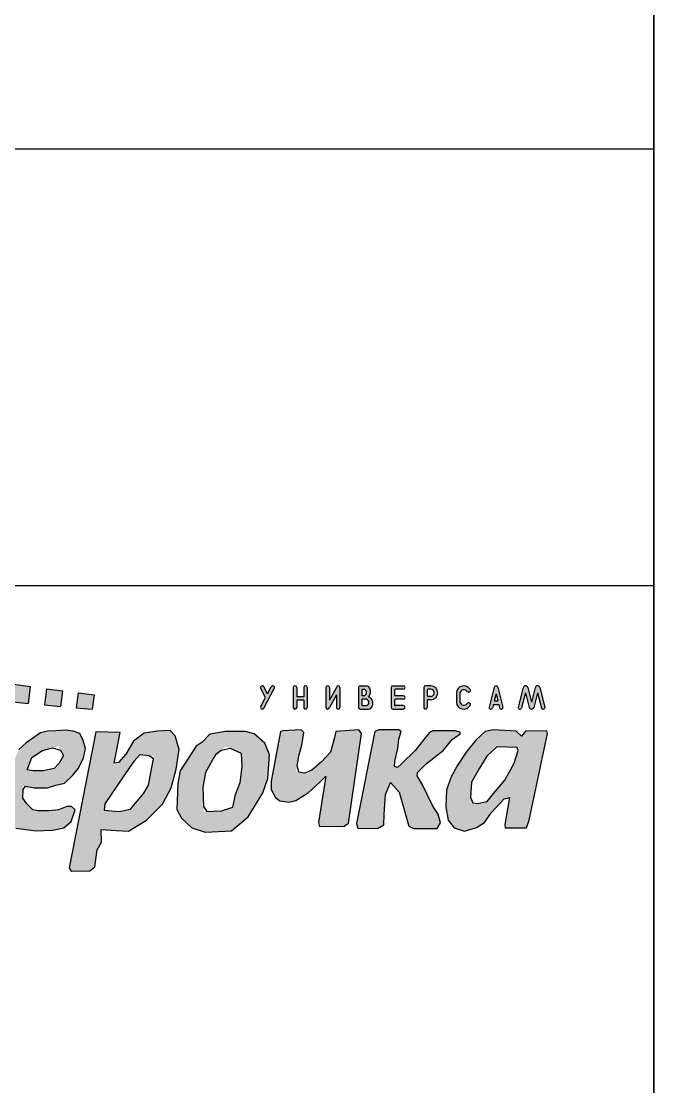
# Model space of a CAD drawing. Extents: x -150237 to 313168, y -187365 to 36962.
# Drawn here: x 1304 to 3475, y -177674 to -174013 of the extents above; entities that cross this region are included whole.
import ezdxf

# ---------------------------------------------------------------- set-up
doc = ezdxf.new("R2010")
doc.units = 0
doc.header["$LTSCALE"] = 50
doc.layers.get('0').update_dxf_attribs({"linetype": 'CONTINUOUS'})
doc.layers.add('R', color=7, linetype='CONTINUOUS')
doc.layers.add('ST', color=7, linetype='CONTINUOUS')
doc.layers.add('Стены', color=7, linetype='CONTINUOUS', lineweight=35)
doc.styles.add('ISOCPEUR', font='isocpeur.ttf')
doc.styles.get("Standard").update_dxf_attribs({"font": 'isocpeur.ttf'})

# ---------------------------------------------------------------- blocks, each defined once
blk = doc.blocks.new('Fives')
at = {"layer": 'ST'}
for color, points in [(1, [(-1274.124296814967, 743.5819231614005), (-1274.124296814953, 689.6379167864216), (-1242.810187988624, 694.7620436853031), (-1144.06752381054, 709.5734433119651), (-1080.707647629628, 713.6877209860249), (-1171.22175645949, 280.0428541375441), (-1073.674733196676, 280.0428541375732), (-992.6621054042116, 724.3848429386562), (-865.683447737465, 743.7544686844631), (-940.8222067107054, 331.8827528300462), (-950.4085837185994, 278.3971430679085), (-857.7137976942395, 280.0428541375732), (-779.0542051832454, 750.9654145653185), (-692.3198351961619, 756.5341204695287), (-454.5145856333838, 752.3619311224902), (-282.5377788572441, 748.2476534484013), (-69.41819533964735, 733.436253821681), (81.4848733645631, 716.3979254644946), (88.89057317792322, 773.9978129016818), (12.46297471378057, 783.7033034535707), (-294.0577563445622, 814.8989517685259), (-527.7487282325092, 823.9503626515216), (-730.9940453324962, 823.9503626515216), (-964.6850172204286, 803.378974281135), (-1204.135977852173, 761.4133420054568)]), (62, [(889.6217516435208, 774.208275930956, 1), (879.0162966467469, 768.5936232855893), (895.5300650651989, 737.4009496062645), (879.0162966467324, 706.2082759269397, 1), (889.6217516435063, 700.5936232816312), (925.6217516456236, 768.5936232855893, 1), (915.0162966488642, 774.208275930956), (902.3190241461925, 750.2245389814489)]), (62, [(1038.554998562431, 703.4010247584956), (1038.554998562431, 771.4010247624537, 1), (1026.554998561733, 771.4010247624537), (1026.554998561733, 739.8551032583055), (1002.554998560336, 739.8551032583055), (1002.554998560336, 771.4010247624537, 1), (990.5549985596372, 771.4010247624537), (990.5549985596372, 703.4010247584956, 1), (1002.554998560336, 703.4010247584956), (1002.554998560336, 727.8551032576069), (1026.554998561732, 727.8551032576071), (1026.554998561733, 703.4010247584956, 1)]), (62, [(1114.680803998868, 771.4010247623664, 1), (1102.68080399817, 771.4010247623664), (1102.680803998177, 703.4010247584083, 1), (1114.680803998875, 703.4010247584665), (1138.68080400028, 746.6766348506499), (1138.680804000272, 703.4010247584083, 1), (1150.680804000971, 703.4010247584083), (1150.680804000964, 771.4010247623664, 1), (1138.680804000265, 771.4010247623664), (1114.680803998875, 728.1254146702122)]), (62, [(1332.578381491636, 777.4010247627157, 0.4142135623730951), (1326.578381491287, 771.4010247623664), (1326.578381491294, 703.4010247584083, 0.4142135623730951), (1332.578381491643, 697.4010247580591), (1368.578381493739, 697.4010247580591, 1), (1368.578381493739, 709.4010247587576), (1341.778381492171, 709.4010247587576, -0.4142135623720295), (1338.578381492, 712.6010247589438), (1338.578381491992, 728.2010247598519, -0.4142135623714968), (1341.778381492171, 731.4010247600381), (1368.578381493731, 731.4010247600381, 1), (1368.578381493731, 743.4010247607366), (1341.778381492171, 743.4010247607366, -0.4142135623725623), (1338.578381491992, 746.6010247609229), (1338.578381492, 762.2010247618309, -0.4142135623709639), (1341.778381492171, 765.4010247620172), (1368.578381493731, 765.4010247620172, 1), (1368.578381493731, 777.4010247627157)]), (62, [(1598.118647268449, 764.4944209844107, 0.7543305248248445), (1550.829992368366, 753.4010247616097), (1550.829992368359, 721.3291697227978, 0.7543305248157236), (1598.118647268078, 710.2357734992111, 0.9282670544194712), (1588.053841843997, 716.7091628963244, -0.6380794196272976), (1562.829992369057, 721.3291697227978), (1562.829992369065, 753.4010247614933, -0.6380794196390399), (1588.053841844281, 758.0210315875593, 0.9282670543472634)]), (62, [(1787.934680570361, 753.7954789138166), (1800.972517337526, 702.8232430689677, 0.7400395480354566), (1816.247776726588, 703.2732515085954), (1829.170508937648, 753.7954789138457), (1842.481048927293, 701.7570928156783, 0.9618418314798913), (1854.139974563026, 704.6009300675069), (1837.044608276381, 771.4363305851584, 0.7358696282567022), (1821.402438502751, 771.8508571962593), (1808.552594754001, 721.6135917797219), (1795.808779909225, 771.4363305846346, 0.7358696282763503), (1780.166610135486, 771.8508571963175), (1762.965214944947, 704.6009300673613, 0.9618418314785855), (1774.624140580745, 701.7570928157656)]), (1, [(190.8808188120893, 706.8994751113934), (197.7089141567234, 760.00688334738), (143.2997436673216, 767.002348124604), (136.1828460883191, 711.6487002879743)]), (1, [(252.1180846461173, 753.011418570151), (245.5787915358378, 702.1502499347553), (300.2767642596301, 697.4010247581464), (306.5272551355305, 746.0159537929584)]), (1, [(954.7273863001537, 623.1736121562718), (947.3216864868008, 620.7050455518183), (915.2303206289433, 449.5510943099221), (915.2303206289434, 420.7511505913282), (929.2188647208386, 393.5969179423407), (944.0302643475371, 382.076940454921), (975.2987746705769, 377.9626627808321), (999.7568342846789, 383.7226515245566), (1042.797476185202, 410.5300578546301), (1081.069272944099, 444.6695481596684), (1102.613776136794, 467.1664507382958), (1077.105254557464, 307.1970867865894), (1080.396676696743, 294.0313982295339), (1165.973652317698, 294.8542537643225), (1180.785051944404, 305.5513757169537), (1225.219250824514, 613.2993457384871), (1216.16783994154, 625.642178760725), (1137.983693609404, 620.7556696149617), (1118.248031298317, 549.9394695575759), (1086.15666544046, 514.5566815604399), (1039.278101589262, 474.8902044555778), (1000.393382905954, 482.6671481922476), (1009.631100702485, 536.7737810005198), (1020.328222655102, 573.802280067262), (1026.911066933644, 616.5907678777294), (1017.859656050648, 625.6421787607252)]), (1, [(1284.481160478171, 625.642178760725), (1270.492616386269, 619.8821900170005), (1207.955595740183, 304.7285201821355), (1212.892728949082, 288.2714094857802), (1279.544027269265, 287.4485539509624), (1301.761126709316, 299.7913869732292), (1302.583982244134, 336.8198860400014), (1307.521115453033, 404.2940398949427), (1323.978226149367, 445.4368166358327), (1354.423880937604, 412.5225952431504), (1387.338102330272, 294.8542537643226), (1404.618068561424, 286.6256984161446), (1485.257910973487, 287.4485539509624), (1495.955032926104, 306.3742312517712), (1487.726477577941, 335.997030505154), (1470.446511346773, 363.9741186889582), (1434.24086781484, 437.2082612876856), (1412.567266601412, 473.6593178738331), (1446.583700837086, 509.6195483515324), (1505.006443809085, 554.8766027664826), (1536.274954132132, 592.7279573680421), (1563.42918678109, 612.4764902036694), (1564.252042315915, 618.2364789473647), (1546.972076084749, 623.1736121562717), (1496.77788846092, 623.1736121562717), (1469.623655811964, 622.3507566214831), (1458.926533859347, 617.4136234125764), (1434.240867814845, 587.7908241591384), (1408.732346235512, 554.8766027664815), (1349.760459088618, 496.9393101309192), (1335.673493079087, 501.2737612107394), (1349.486747728697, 562.2823025798109), (1353.601025402786, 593.5508129028893), (1361.006725216131, 619.8821900170007), (1353.601025402786, 626.4650342955429)])]:
    blk.add_hatch(color=color, dxfattribs=at).paths.add_polyline_path(points)
h = blk.add_hatch(color=62, dxfattribs=at)
h.paths.add_polyline_path([(1220.452576053111, 777.4010247627157, 0.4142135623730951), (1214.452576052761, 771.4010247623664), (1214.452576052769, 703.4010247584083, 0.4142135623730951), (1220.452576053118, 697.4010247580591), (1248.642343066655, 697.4010247580591, 0.4142135623729423), (1262.452576055548, 711.211257746967), (1262.452576055541, 724.0207784458471, 0.38371604688822), (1248.642343066676, 738.9365688578109, 0.1697920497839311), (1254.430073091658, 751.2112577492953), (1254.430073091651, 763.5907917738368, 0.4142135623723252), (1240.619840102787, 777.4010247627157)])
h.paths.add_polyline_path([(1226.452576053467, 731.0010247600148), (1242.452576054384, 731.0010247600148, -0.3402469509963974), (1250.452576054849, 719.7893693959049, -0.3574118915293276), (1242.452576054384, 709.4010247587576), (1226.452576053467, 709.4010247587576)], flags=16)
h.paths.add_polyline_path([(1226.45257605346, 765.4010247620172), (1234.452576053904, 765.4010247620172, -0.3571602945767648), (1242.452576054391, 755.0010247615865, -0.3249358519015124), (1234.452576053925, 743.0010247607133), (1226.452576053467, 743.0010247607133)], flags=16)
h = blk.add_hatch(color=62, dxfattribs=at)
h.paths.add_polyline_path([(1462.704186931216, 729.401024760009, 1), (1462.704186931216, 777.401024762803), (1444.704186930168, 777.401024762803, 0.4142135623731285), (1438.704186929819, 771.4010247624531), (1438.704186929826, 703.4010247584956, 1), (1450.704186930525, 703.4010247584956), (1450.70418693051, 729.401024760009)])
h.paths.add_polyline_path([(1462.704186931214, 741.1332578077272), (1453.636419977716, 741.1332578076981, -0.4142135623757588), (1450.43641997753, 744.3332578079135), (1450.436419977523, 762.4687917148985, -0.4142135623730951), (1453.636419977709, 765.6687917150848), (1462.704186931216, 765.6687917150848, -1)], flags=16)
h = blk.add_hatch(color=62, dxfattribs=at)
h.paths.add_polyline_path([(1693.301545010782, 772.7189242571001, 0.7378426290804346), (1680.338350553084, 772.5222870910233), (1662.965214939165, 704.6009300675926, 0.9618418315024243), (1674.624140574955, 701.7570928159453), (1677.665221031231, 713.6463864931429), (1696.024970997649, 713.6463864928811), (1699.06605145395, 701.7570928155275, 0.9618418314718788), (1710.724977089609, 704.6009300676501)])
h.paths.add_polyline_path([(1692.955573734165, 725.6463864936087), (1680.734618294679, 725.6463864938123), (1686.845096014396, 749.5356801716554)], flags=16)
h = blk.add_hatch(color=1, dxfattribs=at)
h.paths.add_polyline_path([(10.14177604199357, 468.4767716107018), (-0.3373840692875142, 417.4597284520569), (-4.451661743369185, 372.2026740371075), (0.4854714655375471, 341.7570192489075), (16.21224182384326, 308.8427978561958), (38.41328088056615, 288.2714094857801), (108.3560013399982, 279.2199986028136), (164.3101777075499, 280.8657096724201), (202.9843878439496, 289.9171205554157), (228.4929094232793, 311.3113644606493), (241.6585979803348, 351.6312856666627), (229.3157649580899, 362.328407619294), (213.6815097965664, 362.328407619294), (184.0587105431479, 350.8084301318741), (151.9673446852896, 347.5170079926029), (99.60696321080707, 347.5170079926029), (62.40054943381815, 384.7234217695653), (63.75776401190986, 433.5831465812985), (101.2526742804333, 427.3339948698704), (147.0302114763907, 427.3339948698704), (175.8301551949908, 436.3854057528366), (205.4529544483885, 442.9682500313792), (234.2528981669968, 470.9453382151263), (253.1785754677694, 494.8081487248418), (270.4585416989431, 530.1909367219488), (277.0413859774708, 561.4594470449955), (268.8128306292928, 589.4365352288002), (258.1157086766688, 613.2993457384874), (235.0757537018072, 621.5279010866361), (208.7443765876669, 624.8193232259073), (175.0072996601717, 623.1736121562716), (147.0302114763902, 621.527901086636), (123.1674009667113, 615.7679123429116), (99.30459045699669, 599.3108016465935), (72.9732133428625, 581.2079798806222), (48.2875472983578, 558.1680249057246), (31.0075810672137, 519.4938147693179)])
h.paths.add_polyline_path([(129.7502452452391, 554.8766027664825), (184.1458453373636, 569.4705442545854), (202.1615323091319, 537.5966365353088), (177.2727563541373, 494.7326335017138), (114.0407743272391, 482.3611587573063), (77.38986377074617, 488.2253044462996), (93.02411893226238, 531.0137922567956)], flags=16)
h = blk.add_hatch(color=1, dxfattribs=at)
h.paths.add_polyline_path([(312.8524645081125, 619.0593344821827), (221.5155001434396, 152.5002462409903), (228.0983444219746, 140.9802687535703), (292.2810761376895, 141.8031242883881), (308.7381868340453, 155.7916683802614), (316.9667421822014, 214.2144113522662), (331.7781418089143, 239.7229329315887), (330.9552862741039, 283.3342762768734), (381.9723294327343, 280.0428541376313), (424.7608172432228, 278.3971430679958), (486.4749823544915, 316.2484976695559), (541.6063031872253, 370.5569629674718), (571.2291024406294, 426.5111393350233), (588.5090686717961, 490.6938710507532), (599.2061906244126, 558.1680249057241), (585.2176465325174, 605.0707903903095), (567.9376803013656, 623.9964676910895), (524.3263369560652, 621.5279010866362), (479.0692825411316, 614.9450568080939), (442.040783474382, 587.7908241591358), (415.7094063602417, 542.5337697442155), (391.0237403157298, 513.733826025622), (375.3894851542064, 512.0881149559864), (396.7837290594472, 617.4136234125763)])
h.paths.add_polyline_path([(428.8750949173057, 496.4538597944497), (442.8636390091993, 517.8481036997106), (463.4350273796225, 540.065203139762), (511.9759720753739, 535.0866447094671), (493.8806821678446, 435.5625502180193), (477.4235714715106, 408.4083175690612), (432.1665170565757, 354.0998522711453), (392.669451385351, 345.8712969229673), (341.6524082267206, 349.9855745970563), (343.2981192963489, 371.3798185022898)], flags=16)
h = blk.add_hatch(color=1, dxfattribs=at)
h.paths.add_polyline_path([(1516.735744268852, 419.1054395216644), (1514.267177664398, 361.5055520844771), (1522.495733012576, 315.4256421347382), (1543.067121382992, 289.9171205554157), (1578.449909380113, 278.3971430679958), (1620.415541655776, 290.7399760902334), (1647.569774304735, 307.1970867865894), (1671.432584814437, 341.7570192489077), (1715.043928159728, 388.6597847334343), (1733.094740935572, 393.5969179423411), (1716.689639229357, 301.4370980428653), (1718.335350299007, 289.0942650206271), (1791.69932730055, 289.9171205554157), (1800.750738183546, 315.4256421347395), (1863.287758829625, 613.2993457384873), (1860.819192225172, 622.350756621483), (1788.324084558983, 621.527901086636), (1774.335540467087, 603.8402841842324), (1756.608527297562, 621.0807844917), (1677.192573558154, 626.4650342955428), (1649.215485374385, 619.8821900170004), (1617.124119516527, 590.2593907635888), (1584.209898123846, 549.1166140227278), (1552.941387800799, 502.2138485382028), (1531.547143895558, 462.7167828669484)])
h.paths.add_polyline_path([(1602.442554292837, 446.2596721706212), (1630.289808073582, 494.8081487248438), (1654.975474118103, 535.1280699308558), (1689.535406580399, 568.042291323538), (1766.189249177417, 565.3368615848493), (1748.781005087237, 512.0881149559867), (1717.512494764189, 452.8425164491932), (1678.015429092963, 407.5854620342404), (1656.621185187724, 380.4312293852854), (1609.627876629708, 370.3232611820545), (1599.151132153573, 394.4197734771881)], flags=16)
h = blk.add_hatch(color=1, dxfattribs=at)
h.paths.add_polyline_path([(594.4176489406746, 441.3225389617145), (591.1262268014034, 352.4541412015095), (606.760481962927, 322.8313419480982), (642.1432699600557, 289.0942650206271), (688.2231799097935, 274.2828653939068), (778.7372887396558, 279.2199986028135), (836.337176176843, 327.7684751570048), (886.5313638006845, 410.054028638697), (903.8113300318365, 459.4253607277067), (909.5713187755537, 540.0652031397617), (893.1142080792125, 580.3851243458048), (856.0857090124555, 612.4764902036696), (825.6400542242192, 620.7050455518182), (758.1659003692257, 620.7050455518183), (703.8574350713171, 610.8307791340051), (678.3489134919876, 583.6765464850762), (657.7775251215792, 569.6880023931736), (602.6462042888381, 485.7567378418464)])
h.paths.add_polyline_path([(689.0460354446113, 479.9967490981508), (722.3873631924084, 539.0585296799402), (758.9678257123896, 569.2771726312404), (813.2972212019738, 545.0023363486689), (814.9429322716022, 498.9224263989018), (808.3600879930744, 445.4368166358328), (791.9029772967403, 403.4711843601538), (782.8515664137449, 360.6826965496584), (744.1773562773523, 348.3398635274206), (683.0925509751266, 345.3356927748496), (679.9946245616375, 428.9797059394772)], flags=16)
at = {"layer": 'R', "color": 1}
for p, q in [((88.89057317792322, 773.9978129017691), (12.46297471349681, 783.703303453658)), ((81.4848733645631, 716.3979254645819), (88.89057317792322, 773.9978129017691)), ((-69.4181953396328, 733.4362538217392), (81.4848733645631, 716.3979254645819)), ((143.2997436673177, 767.0023481245735), (136.1828460883189, 711.648700287973)), ((143.2997436673322, 767.0023481246026), (197.7089141567412, 760.0068833473779)), ((197.7089141567194, 760.0068833473488), (190.8808188120893, 706.8994751113933)), ((252.1180846461139, 753.0114185701241), (245.5787915358378, 702.1502499347553)), ((252.1180846460993, 753.0114185701532), (306.5272551355374, 746.0159537929576)), ((306.5272551355229, 746.0159537928994), (300.27676425963, 697.4010247581464)), ((136.1828460883335, 711.648700287973), (190.8808188120965, 706.8994751113933)), ((245.5787915358378, 702.1502499347553), (300.27676425963, 697.4010247581464))]:
    blk.add_line(p, q, dxfattribs=at)
blk.add_lwpolyline([(38.41328088056616, 288.2714094857802), (108.3560013399983, 279.2199986028136), (164.3101777075499, 280.8657096724201), (202.9843878439497, 289.9171205554157), (228.4929094232793, 311.3113644606492), (241.6585979803349, 351.6312856666627), (229.3157649580899, 362.328407619294), (215.3272208661947, 362.328407619294), (213.6815097965664, 362.328407619294), (184.0587105431478, 350.808430131874), (151.9673446852903, 347.5170079926029), (113.5955073026926, 347.5170079926029), (96.31554107153352, 350.808430131874), (75.7441527011033, 371.3798185022897), (62.57846414404776, 391.1283513378876), (63.40131967885827, 420.751150591328), (71.6298750270289, 432.2711280787771), (101.252674280433, 427.3339948698704), (147.0302114763908, 427.3339948698704), (175.8301551949917, 436.385405752837), (205.4529544483885, 442.9682500313793), (234.2528981669966, 470.945338215126), (253.1785754677694, 494.8081487248419), (270.458541698943, 530.1909367219487), (277.0413859774708, 561.4594470449956), (268.8128306292929, 589.4365352288005), (258.1157086766689, 613.2993457384873), (235.0757537018071, 621.5279010866361), (208.7443765876669, 624.8193232259073), (175.0072996601666, 623.1736121562717), (147.0302114763908, 621.5279010866361), (123.1674009667113, 615.7679123429116), (99.30459045700991, 599.3108016465849), (72.97321334286244, 581.2079798806226), (48.28754729835782, 558.1680249057245)], dxfattribs=at)
for points in [[(312.8524645081125, 619.0593344821827), (221.5155001434396, 152.5002462409902), (228.0983444219746, 140.9802687535703), (292.2810761376895, 141.8031242883881), (308.7381868340453, 155.7916683802614), (316.9667421822014, 214.2144113522663), (331.7781418089144, 239.7229329315887), (330.9552862741039, 283.3342762768734), (381.9723294327341, 280.0428541376314), (424.7608172432228, 278.3971430679958), (486.4749823544917, 316.2484976695559), (541.6063031872254, 370.5569629674719), (571.2291024406295, 426.5111393350235), (588.5090686717958, 490.6938710507529), (599.2061906244126, 558.1680249057245), (585.2176465325174, 605.0707903903094), (567.9376803013656, 623.9964676910895), (524.3263369560664, 621.5279010866361), (479.0692825411315, 614.9450568080938), (442.0407834743819, 587.7908241591358), (415.7094063602417, 542.5337697442155), (391.0237403157298, 513.733826025622), (375.3894851542063, 512.0881149559864), (396.7837290594471, 617.4136234125763)], [(947.3216864868009, 620.7050455518183), (915.2303206289434, 449.5510943099216), (915.2303206289434, 420.751150591328), (929.2188647208386, 393.596917942341), (944.030264347537, 382.076940454921), (975.2987746705767, 377.962662780832), (999.7568342846789, 383.7226515245566), (1042.797476185202, 410.5300578546303), (1081.0692729441, 444.6695481596689), (1102.613776136794, 467.1664507382957), (1077.105254557464, 307.1970867865894), (1080.396676696742, 294.0313982295338), (1165.973652317698, 294.8542537643225), (1180.785051944404, 305.5513757169538), (1225.219250824513, 613.2993457384873), (1216.16783994154, 625.6421787607251), (1137.173708599112, 620.7050455518183), (1132.236575390212, 600.1336571814027), (1118.248031298317, 549.9394695575756), (1086.15666544046, 514.5566815604398), (1054.065299582602, 487.4024489114818), (1030.202489072908, 476.7053269588505), (1009.631100702485, 480.8196046329394), (1003.871111958768, 503.0367040730198), (1009.631100702485, 536.7737810005201), (1020.328222655102, 573.8022800672625), (1026.911066933644, 616.5907678777294), (1017.859656050648, 625.6421787607251), (954.7273863001537, 623.1736121562717)], [(1270.492616386269, 619.8821900170005), (1207.955595740183, 304.728520182136), (1212.892728949082, 288.2714094857802), (1279.544027269265, 287.4485539509624), (1301.761126709316, 299.7913869732292), (1302.583982244134, 336.8198860400007), (1307.521115453033, 404.2940398949431), (1323.978226149367, 445.4368166358327), (1354.423880937604, 412.5225952431501), (1387.338102330272, 294.8542537643225), (1404.618068561424, 286.6256984161446), (1485.257910973487, 287.4485539509624), (1495.955032926104, 306.3742312517716), (1487.72647757794, 335.9970305051538), (1470.446511346774, 363.9741186889587), (1434.240867814842, 437.2082612876839), (1416.138046048865, 467.6539160758548), (1417.783757118508, 479.173893563333), (1446.583700837087, 509.619548351533), (1505.006443809085, 554.8766027664824), (1536.274954132132, 592.7279573680426), (1563.42918678109, 612.4764902036695), (1564.252042315915, 618.236478947365), (1546.972076084749, 623.1736121562717), (1496.777888460922, 623.1736121562717), (1469.623655811964, 622.350756621483), (1458.926533859347, 617.4136234125763), (1434.240867814842, 587.7908241591358), (1408.732346235513, 554.8766027664824), (1361.829580750942, 508.7966928167152), (1348.663892193887, 497.2767153292953), (1337.966770241263, 500.5681374685373), (1339.612481310891, 518.6709592345287), (1349.486747728697, 562.2823025798134), (1353.601025402786, 593.5508129028894), (1361.006725216132, 619.8821900170005), (1353.601025402786, 626.4650342955429), (1284.481160478172, 625.6421787607251)], [(1860.819192225172, 622.350756621483), (1788.324084558983, 621.5279010866361), (1774.335540467087, 603.8402841842326), (1756.608527297562, 621.0807844916999), (1677.192573558154, 626.4650342955429), (1649.215485374385, 619.8821900170005), (1617.124119516528, 590.2593907635892), (1584.209898123845, 549.1166140227288), (1552.941387800798, 502.213848538202), (1531.547143895557, 462.7167828669481), (1516.735744268852, 419.1054395216634), (1514.267177664398, 361.5055520844762), (1522.495733012576, 315.4256421347382), (1543.067121382992, 289.9171205554157), (1578.449909380113, 278.3971430679958), (1620.415541655777, 290.7399760902335), (1647.569774304735, 307.1970867865894), (1671.432584814436, 341.7570192489075), (1715.043928159728, 388.6597847334342), (1733.094740935572, 393.596917942341), (1716.689639229357, 301.4370980428648), (1718.335350299007, 289.0942650206271), (1791.69932730055, 289.9171205554157), (1800.750738183546, 315.4256421347382), (1863.287758829625, 613.2993457384873)], [(657.777525121579, 569.6880023931735), (602.6462042888379, 485.7567378418462), (594.4176489406746, 441.3225389617146), (591.1262268014034, 352.4541412015096), (606.7604819629269, 322.8313419480983), (642.1432699600555, 289.0942650206271), (688.2231799097935, 274.2828653939068), (778.7372887396559, 279.2199986028136), (836.3371761768431, 327.768475157005), (886.5313638006846, 410.0540286386968), (903.8113300318364, 459.425360727706), (909.5713187755537, 540.0652031397622), (893.1142080792124, 580.3851243458048), (856.0857090124555, 612.4764902036695), (825.640054224219, 620.7050455518183), (758.1659003692257, 620.7050455518183), (703.857435071317, 610.8307791340048), (678.3489134919873, 583.676546485076)], [(77.38986377074616, 488.2253044462996), (93.02411893226235, 531.0137922567956), (129.7502452452391, 554.8766027664824), (163.4873221727248, 563.928013649449), (191.4644103565151, 556.5223138360889), (202.1615323091319, 537.5966365353088), (187.3501326824262, 512.0881149559864), (169.2473109164421, 493.1624376552063), (131.3959563148674, 485.7567378418462), (97.9612521411691, 484.9338823070575)], [(717.8459791632122, 531.0137922567956), (689.0460354446113, 479.9967490981508), (679.9946245616375, 428.9797059394768), (682.4631911660763, 362.328407619294), (693.9831686535108, 345.8712969229673), (744.1773562773524, 348.3398635274207), (782.8515664137449, 360.6826965496584), (791.9029772967406, 403.4711843601544), (808.3600879930746, 445.4368166358327), (814.9429322716023, 498.9224263989017), (813.297221201974, 545.0023363486689), (774.6230110655888, 562.2823025798134), (742.5316452077313, 555.6994583013002), (723.6059679069294, 540.0652031397622)], [(1759.478127039853, 565.5737247191137), (1689.535406580399, 568.0422913235379), (1654.975474118102, 535.1280699308554), (1630.289808073583, 494.8081487248419), (1602.442554292837, 446.2596721706213), (1599.151132153573, 394.4197734771878), (1607.379687501743, 375.4940961763787), (1622.191087128449, 373.0255295719253), (1656.621185187723, 380.4312293852854), (1678.015429092964, 407.5854620342434), (1717.512494764189, 452.8425164491928), (1748.781005087236, 512.0881149559864), (1762.769549179109, 554.8766027664824)], [(428.8750949173045, 496.4538597944484), (343.2981192963489, 371.3798185022897), (341.6524082267206, 349.9855745970563), (392.6694513853508, 345.8712969229673), (432.1665170565757, 354.0998522711452), (477.4235714715105, 408.4083175690612), (493.8806821678445, 435.5625502180192), (510.3377928641785, 526.0766590478888), (495.5263932374801, 536.7737810005201), (463.4350273796226, 540.0652031397622), (442.8636390091997, 517.8481036997109)]]:
    blk.add_lwpolyline(points, close=True, dxfattribs=at)
at = {"layer": 'ST', "color": 62}
for p, q in [((902.3190241461853, 750.2245389815362), (889.6083115846704, 774.233662708808)), ((902.3190241461853, 750.2245389815071), (915.0162966488642, 774.2082759310142)), ((990.5549985596372, 771.4010247624537), (990.5549985596372, 703.4010247584956)), ((1002.554998560336, 771.4010247624537), (1002.554998560336, 739.8551032583346)), ((1026.554998561733, 771.4010247624537), (1026.554998561733, 739.8551032583346)), ((1038.554998562431, 771.4010247624537), (1038.554998562431, 703.4010247584956)), ((1102.68080399817, 771.4010247624537), (1102.680803998177, 703.4010247584956)), ((1114.680803998868, 771.4010247624537), (1114.680803998875, 728.1254146702413)), ((1138.680804000265, 771.4010247624537), (1114.680803998868, 728.1254146702704)), ((1150.680804000964, 771.4010247624537), (1150.680804000971, 703.4010247584956)), ((1214.452576052761, 771.4010247624537), (1214.452576052769, 703.4010247584956)), ((1220.452576053111, 777.401024762803), (1240.619840102787, 777.4010247627739)), ((1326.578381491287, 771.4010247624537), (1326.578381491294, 703.4010247584956)), ((1332.578381491636, 777.401024762803), (1368.578381493731, 777.401024762803)), ((1438.704186929819, 771.4010247624537), (1438.704186929826, 703.4010247584956)), ((1462.704186931216, 777.401024762803), (1444.704186930168, 777.401024762803)), ((1680.338350553087, 772.5222870910366), (1662.965214939351, 704.6009300683218)), ((1693.301545010807, 772.7189242570021), (1710.724977089638, 704.600930067536)), ((1780.166610135479, 771.8508571963466), (1762.965214945172, 704.6009300683218)), ((1795.808779909174, 771.4363305848965), (1808.552594754001, 721.6135917797801)), ((1821.402438502751, 771.8508571963466), (1808.552594754001, 721.6135917797801)), ((1837.044608276366, 771.4363305852457), (1854.139974563033, 704.600930067536)), ((878.9488198637191, 706.0808197813458), (895.5300650651989, 737.4009496063518)), ((895.5300650651989, 737.4009496063518), (879.0162966467469, 768.5936232856475)), ((889.5542748604857, 700.466167135979), (925.6217516456236, 768.5936232856475)), ((1026.554998561733, 739.8551032583055), (1002.554998560336, 739.8551032583055)), ((1138.680804000272, 746.6766348507081), (1114.680803998875, 703.4010247585247)), ((1138.68080400028, 746.6766348507081), (1138.680804000272, 703.4010247584956)), ((1226.452576053467, 765.4010247620754), (1226.452576053467, 743.0010247607715)), ((1226.45257605346, 765.4010247620754), (1234.452576053904, 765.4010247620754)), ((1234.452576053925, 743.0010247607715), (1226.45257605346, 743.0010247607715)), ((1254.430073091651, 763.590791773895), (1254.430073091658, 751.2112577493535)), ((1338.578381492, 762.2010247619182), (1338.578381491992, 746.6010247610102)), ((1368.578381493731, 765.4010247621045), (1341.778381492171, 765.4010247620754)), ((1368.578381493731, 743.4010247608239), (1341.778381492171, 743.4010247608239)), ((1450.436419977523, 762.4687917148985), (1450.43641997753, 744.3332578079135)), ((1462.704186931216, 765.6687917150848), (1453.636419977709, 765.6687917150848)), ((1462.704186931216, 741.1332578077272), (1453.636419977716, 741.1332578076981)), ((1550.829992368366, 753.4010247615515), (1550.829992368359, 721.3291697228851)), ((1562.829992369065, 753.4010247615515), (1562.829992369057, 721.3291697228851)), ((1686.845096014396, 749.5356801716553), (1680.734618294679, 725.6463864938123)), ((1686.845096014396, 749.5356801716553), (1692.955573734158, 725.6463864936086)), ((1787.934680570361, 753.7954789139039), (1774.624140580774, 701.7570928159403)), ((1787.934680570361, 753.7954789139039), (1800.972517337526, 702.8232430690259)), ((1829.170508937648, 753.7954789139039), (1816.247776726537, 703.273251508479)), ((1829.170508937648, 753.7954789139039), (1842.48104892733, 701.757092815591)), ((1002.554998560336, 727.855103257607), (1002.554998560336, 703.4010247584956)), ((1026.554998561733, 727.855103257607), (1002.554998560336, 727.855103257607)), ((1026.554998561733, 727.855103257607), (1026.554998561733, 703.4010247584956)), ((1220.452576053118, 697.4010247581464), (1248.642343066655, 697.4010247581464)), ((1226.452576053467, 731.001024760073), (1226.452576053467, 709.4010247588158)), ((1242.452576054384, 731.0010247601022), (1226.452576053467, 731.001024760073)), ((1226.452576053467, 709.4010247588449), (1242.452576054384, 709.4010247588449)), ((1262.452576055541, 723.5907917715958), (1262.452576055548, 711.2112577470252)), ((1332.578381491643, 697.4010247581464), (1368.578381493739, 697.4010247581464)), ((1338.578381491992, 728.2010247599392), (1338.578381492, 712.6010247590311)), ((1368.578381493731, 731.4010247601254), (1341.778381492171, 731.4010247600963)), ((1368.578381493739, 709.4010247588449), (1341.778381492171, 709.4010247588449)), ((1450.70418693051, 729.401024760009), (1450.704186930525, 703.4010247584956)), ((1462.704186931216, 729.401024760009), (1450.704186930518, 729.401024760009)), ((1677.665221031231, 713.6463864931429), (1674.624140574953, 701.7570928159403)), ((1677.665221031224, 713.6463864931429), (1696.024970997642, 713.646386492881)), ((1680.734618294679, 725.6463864938123), (1692.955573734165, 725.6463864936086)), ((1696.024970997642, 713.6463864929101), (1699.066051453934, 701.757092815591))]:
    blk.add_line(p, q, dxfattribs=at)
for centre, radius, start, end in [((884.3190241451375, 771.4009496083308), 6.000000000342965, 27.89727103063388, 207.8972710306339), ((920.3190241472403, 771.4009496083308), 6.000000000342965, 332.1027289693661, 152.1027289693661), ((996.5549985599864, 771.4010247624537), 6.000000000349246, 0, 180), ((1032.554998562082, 771.4010247624537), 6.000000000349246, 0, 180), ((1108.680803998519, 771.4010247624537), 6.000000000349246, 0, 180), ((1144.680804000614, 771.4010247624537), 6.000000000349246, 0, 180), ((1220.452576053111, 771.4010247624537), 6.000000000349246, 90, 180), ((1240.61984010278, 763.590791773895), 13.81023298888527, 0, 90), ((1332.578381491636, 771.4010247624537), 6.000000000349246, 90, 180), ((1368.578381493731, 771.4010247624537), 6.000000000349246, 270, 90), ((1444.704186930168, 771.4010247624537), 6.000000000349246, 90, 180), ((1462.704186931216, 753.401024761406), 24.00000000139698, 270, 90), ((1576.05886807316, 752.1931497840851), 25.25777368038437, 29.55579835761131, 177.2589609543607), ((1686.850301674407, 770.6195424033504), 6.784242386071659, 10.66927550713384, 167.5926319657043), ((1787.923125586232, 769.2070649595989), 8.194703736495258, 15.78553807423683, 170.1262243264117), ((1829.158953953527, 769.207064959628), 8.194703736495258, 15.78553807423683, 170.1262243264117), ((1232.101548247076, 755.3156187563436), 10.35580735863769, 358.2591717784106, 76.87801227929435), ((1230.194792060982, 754.5062140899536), 12.26776695368009, 290.308257962859, 2.311606986316514), ((1233.98412344815, 753.350027518667), 20.55750940534191, 315.4823745766955, 354.028234222188), ((1247.260329470228, 723.805785108736), 15.19376775010252, 359.1892319191863, 84.78120603342373), ((1341.778381492171, 762.2010247619182), 3.200000000186265, 90, 180), ((1341.778381492171, 746.6010247610102), 3.200000000186265, 180, 270), ((1368.578381493731, 737.4010247604747), 6.000000000349246, 270, 90), ((1453.636419977716, 762.4687917148985), 3.200000000186265, 90, 180), ((1453.636419977716, 744.3332578079135), 3.200000000186265, 180, 270), ((1462.704186931216, 753.401024761406), 12.26776695368275, 270, 90), ((1576.5150564625, 749.8520096500579), 14.13776812310996, 36.31706858956986, 165.4614825537557), ((1592.845096009019, 761.6326632871351), 6.000000000339802, 214.6052458885789, 30.21428140130329), ((884.3190241451375, 703.4009496043436), 6.000000000342965, 152.1027289693661, 332.1027289693661), ((996.5549985599864, 703.4010247584956), 6.000000000349246, 180, 0), ((1032.554998562082, 703.4010247584956), 6.000000000349246, 180, 0), ((1108.680803998526, 703.4010247584956), 6.000000000349246, 180, 0), ((1144.680804000622, 703.4010247584956), 6.000000000349246, 180, 0), ((1220.452576053118, 703.4010247584956), 6.000000000349246, 180, 270), ((1239.168378095441, 720.1976074461127), 11.29158013267462, 357.9280653608666, 73.09092677391712), ((1240.114438012904, 719.4761580108025), 10.34288158812786, 283.0653669612245, 1.735341769177597), ((1248.642343066655, 711.2112577470252), 13.81023298888527, 270, 0), ((1332.578381491643, 703.4010247584956), 6.000000000349246, 180, 270), ((1341.778381492171, 728.2010247599392), 3.200000000186265, 90, 180), ((1341.778381492171, 712.6010247590311), 3.200000000186265, 180, 270), ((1368.578381493739, 703.4010247584956), 6.000000000349246, 270, 90), ((1444.704186930176, 703.4010247584956), 6.000000000349246, 180, 0), ((1576.058868073153, 722.5370447002642), 25.25777368037683, 182.7410390456393, 330.4442016423887), ((1576.5150564625, 724.8781848343206), 14.13776812310775, 194.5385174479399, 323.6829314083297), ((1592.845096008932, 713.097531197127), 6.000000000338085, 329.7857185986967, 145.3947541093324), ((1668.850011824921, 703.4058654159016), 6.004915811926775, 168.5206708924309, 344.0635809594723), ((1704.840180203864, 703.4058654159016), 6.004915811926775, 195.9364190405276, 11.47932910756909), ((1768.850011830742, 703.4058654159016), 6.004915811926775, 168.5206708924309, 344.0635809594723), ((1808.541381288916, 705.3824580970686), 7.989823719848434, 190.0137137718851, 346.6114002747623), ((1848.25517767726, 703.4058654159016), 6.004915811926775, 195.9364190405276, 11.47932910756909)]:
    blk.add_arc(centre, radius, start, end, dxfattribs=at)
blk = doc.blocks.new('*T402')
at = {"color": 0, "linetype": 'ByBlock', "lineweight": -2, "transparency": 16777216}
for p, q in [((0, 0), (38519.29187213169, 0)), ((0, 0), (0, -12914.06788693942)), ((5183.586746994555, 0), (5183.586746994555, -12914.06788693942)), ((5486.586746994555, 0), (5486.586746994555, -12914.06788693942)), ((11724.24242528024, 0), (11724.24242528024, -11118.73455360607)), ((15308.70088694075, 0), (15308.70088694075, -1500)), ((28877.74613574048, 0), (28877.74613574048, -1500)), ((33923.06387146835, 0), (33923.06387146835, -7970.55798287483)), ((38519.29187213169, 0), (38519.29187213169, -12914.06788693942)), ((0, -1500), (5183.586746994555, -1500)), ((3000, -1500), (3000, -12914.06788693942)), ((5486.586746994555, -1500), (38519.29187213169, -1500)), ((7670.17349398911, -1500), (7670.17349398911, -11118.73455360607)), ((0, -2089.675696695718), (5183.586746994555, -2089.675696695718)), ((7670.17349398911, -2089.675696695718), (33923.06387146835, -2089.675696695718)), ((0, -3392.675696695718), (5183.586746994555, -3392.675696695718)), ((5486.586746994555, -3392.675696695718), (38519.29187213169, -3392.675696695718)), ((9462.402724819363, -3392.675696695718), (9462.402724819363, -11118.73455360607)), ((13516.4716561105, -3392.675696695718), (13516.4716561105, -11118.73455360607)), ((15308.70088694075, -3392.675696695718), (15308.70088694075, -11118.73455360607)), ((16780.70088694075, -3392.675696695718), (16780.70088694075, -11118.73455360607)), ((18252.39551676757, -3392.675696695718), (18252.39551676757, -11118.73455360607)), ((19724.09014659438, -3392.675696695718), (19724.09014659438, -11118.73455360607)), ((22277.05521540104, -3392.675696695718), (22277.05521540104, -11118.73455360607)), ((24377.78658118629, -3392.675696695718), (24377.78658118629, -11118.73455360607)), ((28877.74613574048, -3392.675696695718), (28877.74613574048, -7970.55798287483)), ((0, -5285.675696695718), (5183.586746994555, -5285.675696695718)), ((5486.586746994555, -5285.675696695718), (38519.29187213169, -5285.675696695718)), ((0, -5735.675696695718), (5183.586746994555, -5735.675696695718)), ((5486.586746994555, -5735.675696695718), (38519.29187213169, -5735.675696695718)), ((36104.84700699921, -5735.675696695718), (36104.84700699921, -7970.55798287483)), ((0, -6185.675696695718), (5183.586746994555, -6185.675696695718)), ((5486.586746994555, -6185.675696695718), (38519.29187213169, -6185.675696695718)), ((0, -6608.675696695718), (5183.586746994555, -6608.675696695718)), ((5486.586746994555, -6608.675696695718), (38519.29187213169, -6608.675696695718)), ((0, -7058.675696695718), (5183.586746994555, -7058.675696695718)), ((5486.586746994555, -7058.675696695718), (38519.29187213169, -7058.675696695718)), ((5486.586746994555, -7514.616839785274), (38519.29187213169, -7514.616839785274)), ((5486.586746994555, -7970.55798287483), (38519.29187213169, -7970.55798287483)), ((5486.586746994555, -8497.911124337406), (38519.29187213169, -8497.911124337406)), ((28877.74613574048, -8497.911124337406), (28877.74613574048, -11118.73455360607)), ((33923.06387146835, -8497.911124337406), (33923.06387146835, -11118.73455360607)), ((36104.84700699921, -8497.911124337406), (36104.84700699921, -11118.73455360607)), ((5486.586746994555, -9300.911124337406), (38519.29187213169, -9300.911124337406)), ((5486.586746994555, -9756.852267426962), (38519.29187213169, -9756.852267426962)), ((5486.586746994555, -10212.79341051652), (38519.29187213169, -10212.79341051652)), ((5486.586746994555, -10668.73455360607), (38519.29187213169, -10668.73455360607)), ((5486.586746994555, -11118.73455360607), (38519.29187213169, -11118.73455360607)), ((0, -11521.73455360607), (5183.586746994555, -11521.73455360607)), ((5486.586746994555, -11521.73455360607), (38519.29187213169, -11521.73455360607)), ((0, -11914.73455360607), (5183.586746994555, -11914.73455360607)), ((5486.586746994555, -11914.73455360607), (38519.29187213169, -11914.73455360607)), ((0, -12511.06788693942), (5183.586746994555, -12511.06788693942)), ((5486.586746994555, -12511.06788693942), (38519.29187213169, -12511.06788693942)), ((0, -12914.06788693942), (38519.29187213169, -12914.06788693942))]:
    blk.add_line(p, q, dxfattribs=at)
at = {"color": 0, "transparency": 16777216}
for s, insert, char_height, width, attachment_point in [('Подпись ДК', (11725.74242528024, -1.5), 200, 3581.458461660504, 1), ('Дата', (28879.24613574048, -1.5), 200, 5042.317735727876, 1), ('{\\fISOCPEUR|b1|i0|c204|p34;Утверждаю:}', (8605.414586137398, -750), 500, 6234.655678285688, 5), (' Проект', (1.5, -1794.837848347845), 300, 2997, 4), ('ДИВИЗИОН', (9697.207959634674, -1794.837848347845), 300, 4051.068931291132, 5), ('S объекта', (6578.380120491835, -2446.337848347845), 300, 2180.586746994556, 5), (' Форма  \\P владения', (1.5, -2741.175696695718), 300, 2997, 4), ('109029 г. Москва, ул. Средняя Калитниковская д.28 стр.4', (36221.17787180002, -3394.175696695718), 300, 4593.228000663337, 2), ('Высота потолка (финишная)', (23327.42089829367, -4339.175696695718), 300, 2097.731365785243, 5), ('S доп. обслуж.', (14412.58627152563, -4339.175696695718), 300, 1789.229230830252, 5), ('S корп. нужд', (17516.54820185416, -4339.175696695718), 300, 1468.694629826816, 5), ('S не эффек-тивная', (18988.24283168097, -4339.175696695718), 300, 1468.694629826816, 5), ('S тех. пом.', (16044.70088694075, -4339.175696695718), 300, 1469, 5), ('S субар.', (10593.3225750498, -4339.175696695718), 300, 2258.83970046088, 5), (' РТО', (1.5, -4339.175696695718), 300, 2997, 4), ('S т.з.', (8566.288109404239, -4339.175696695718), 300, 1789.229230830252, 5), ('S  вспом.', (12620.35704069537, -4339.175696695718), 300, 1789.229230830252, 5), ('S этажа', (21000.57268099771, -4339.175696695718), 300, 2549.965068806661, 5), ('№ магазина', (26627.76635846338, -4339.175696695718), 300, 4496.959554554189, 5), ('Подвал', (6578.380120491835, -5287.175696695718), 300, 2180.586746994556, 2), ('Формат', (26627.76635846338, -5287.175696695718), 300, 4496.959554554189, 2), (' Алкоголь', (1.5, -5510.675696695718), 300, 2997, 4), ('Цоколь', (6578.380120491835, -5737.175696695718), 300, 2180.586746994556, 2), ('ФАМИЛИЯ', (31400.40500360441, -5737.175696695718), 300, 5042.317735727876, 2), ('ПОДПИСЬ', (35013.95543923378, -5737.175696695718), 300, 2178.783135530859, 2), ('ДАТА', (37312.06943956545, -5737.175696695718), 300, 2411.444865132478, 2), (' Табак', (1.5, -5960.675696695718), 300, 2997, 4), ('1 Этаж', (6578.380120491835, -6187.175696695718), 300, 2180.586746994556, 2), ('Разработал (М. РЗ)', (26627.76635846338, -6187.175696695718), 300, 4496.959554554189, 2), (' Гриль в ТЗ', (1.5, -6397.175696695718), 300, 2997, 4), ('Антресоль', (6578.380120491835, -6610.175696695718), 300, 2180.586746994556, 2), ('Изменения (М. РЗ)', (26627.76635846338, -6833.675696695718), 300, 4496.959554554189, 5), ('{\\C1;(ФИО)}', (31400.40500360441, -6833.675696695718), 300, 5042.317735727876, 5), (' Хлебопечка', (1.5, -6833.675696695718), 300, 2997, 4), ('АК 10УА: Торты, Молочная гастрономия, Вода, Лимонад. ', (3001.5, -7060.175696695718), 250, 2180.586746994556, 1), ('2 Этаж', (6578.380120491835, -7060.175696695718), 300, 2180.586746994556, 2), ('Разработал (ТП)', (26627.76635846338, -7286.646268240496), 300, 4496.959554554189, 5), ('{\\C1;Горелов П.}', (31400.40500360441, -7286.646268240496), 300, 5042.317735727876, 5), ('Изменения (ТП)', (26627.76635846338, -7516.116839785274), 300, 4496.959554554189, 2), ('3 Этаж', (6578.380120491835, -7516.116839785274), 300, 2180.586746994556, 2), ('Технический', (6578.380120491835, -7972.05798287483), 250, 2180.586746994556, 2), ('Согласовано', (31448.53922665899, -8234.234553606104), 300, 14138.5052909454, 5), ('Общая', (6578.380120491835, -8899.411124337406), 300, 2180.586746994556, 5), ('Начальник Упр РЗ', (26627.76635846338, -8899.411124337406), 250, 4496.959554554189, 5), (' Изменение  \\P ассортимента', (1.5, -9290.20512515094), 300, 2997, 4), ('Начальник Упр. Мерч.', (26627.76635846338, -9528.881695882184), 250, 4496.959554554189, 5), ('ЛИЦЕНЗИРОВ.', (26627.76635846338, -9984.82283897174), 250, 4496.959554554189, 5), ('СУБАРЕНДА', (26627.76635846338, -10440.7639820613), 250, 4496.959554554189, 5), ('СБ', (26627.76635846338, -10893.73455360607), 250, 4496.959554554189, 5), ('Все размеры, указанные на плане, должны быть проверены и уточнены на объекте. В случае отклонения - сообщить разработчику!', (22002.93930956312, -11120.23455360607), 300, 33029.70512513713, 2), ('Указанные цифровые обозначения имеют приоритет над масштабными размерами.', (22002.93930956312, -11523.23455360607), 300, 33029.70512513713, 2), ('Стандарт Запуска ', (1.5, -11718.23455360607), 200, 2997, 4), ('Стандарт мерчендайзинга', (1.5, -12212.90122027273), 200, 2997, 4), ('Планировка предварительная. Возможны изменения.', (22002.93930956312, -12512.56788693942), 300, 33029.70512513713, 2)]:
    blk.add_mtext(s, dxfattribs=dict(at, insert=insert, char_height=char_height, width=width, attachment_point=attachment_point))
at = {"color": 1, "transparency": 16777216}
for s, insert, char_height, width, attachment_point in [('Сыров Е.В.', (22093.22351134061, -750), 500, 13566.04524879973, 5), ('5', (36221.17787180002, -750), 300, 4593.228000663337, 5), ('Пермский край, г. Александровск', (22823.6531483743, -1794.837848347845), 300, 22195.82144618811, 5), ('органика', (4091.793373497276, -1794.837848347845), 300, 2180.586746994556, 5), ('УД', (9697.207959634674, -2741.175696695718), 300, 4051.068931291132, 5), ('ул. Кирова, д. 19', (22823.6531483743, -2741.175696695718), 300, 22195.82144618811, 5), ('аренда', (4091.793373497276, -2741.175696695718), 300, 2180.586746994556, 5), ('414.500000', (6578.380120491835, -4339.175696695718), 500, 2180.586746994556, 5), ('220 т.руб', (4091.793373497276, -4339.175696695718), 300, 2180.586746994556, 5), ('#', (31400.40500360441, -4339.175696695718), 300, 5042.317735727876, 5), ('1(250-330)', (31400.40500360441, -5287.175696695718), 300, 5042.317735727876, 2), ('0', (8566.288109404239, -5510.675696695718), 270, 1789.229230830252, 5), ('0', (10593.3225750498, -5510.675696695718), 270, 2258.83970046088, 5), ('0', (12620.35704069537, -5510.675696695718), 270, 1789.229230830252, 5), ('0', (14412.58627152563, -5510.675696695718), 270, 1789.229230830252, 5), ('0', (16044.70088694075, -5510.675696695718), 270, 1469, 5), ('0', (17516.54820185416, -5510.675696695718), 270, 1468.694629826816, 5), ('0', (18988.24283168097, -5510.675696695718), 270, 1468.694629826816, 5), ('0000мм', (23327.42089829367, -5510.675696695718), 300, 2097.731365785243, 5), ('0000мм', (23327.42089829367, -5960.675696695718), 300, 2097.731365785243, 5), ('0', (8566.288109404239, -5960.675696695718), 270, 1789.229230830252, 5), ('0', (10593.3225750498, -5960.675696695718), 270, 2258.83970046088, 5), ('0', (12620.35704069537, -5960.675696695718), 270, 1789.229230830252, 5), ('0', (14412.58627152563, -5960.675696695718), 270, 1789.229230830252, 5), ('0', (16044.70088694075, -5960.675696695718), 270, 1469, 5), ('0', (17516.54820185416, -5960.675696695718), 270, 1468.694629826816, 5), ('0', (18988.24283168097, -5960.675696695718), 270, 1468.694629826816, 5), ('Пак Евгения', (31400.40500360441, -6187.175696695718), 300, 5042.317735727876, 2), ('0000мм', (23327.42089829367, -6397.175696695718), 300, 2097.731365785243, 5), ('299.9', (8566.288109404239, -6397.175696695718), 270, 1789.229230830252, 5), ('1', (10593.3225750498, -6397.175696695718), 270, 2258.83970046088, 5), ('90.7', (12620.35704069537, -6397.175696695718), 270, 1789.229230830252, 5), ('22.9', (14412.58627152563, -6397.175696695718), 270, 1789.229230830252, 5), ('0', (16044.70088694075, -6397.175696695718), 270, 1469, 5), ('0', (17516.54820185416, -6397.175696695718), 270, 1468.694629826816, 5), ('0', (18988.24283168097, -6397.175696695718), 270, 1468.694629826816, 5), ('0', (8566.288109404239, -6833.675696695718), 270, 1789.229230830252, 5), ('0', (10593.3225750498, -6833.675696695718), 270, 2258.83970046088, 5), ('0', (12620.35704069537, -6833.675696695718), 270, 1789.229230830252, 5), ('0', (14412.58627152563, -6833.675696695718), 270, 1789.229230830252, 5), ('0', (16044.70088694075, -6833.675696695718), 270, 1469, 5), ('0', (17516.54820185416, -6833.675696695718), 270, 1468.694629826816, 5), ('0', (18988.24283168097, -6833.675696695718), 270, 1468.694629826816, 5), ('0000мм', (23327.42089829367, -6833.675696695718), 300, 2097.731365785243, 5), ('0000мм', (23327.42089829367, -7286.646268240496), 300, 2097.731365785243, 5), ('0', (8566.288109404239, -7286.646268240496), 270, 1789.229230830252, 5), ('0', (10593.3225750498, -7286.646268240496), 270, 2258.83970046088, 5), ('0', (12620.35704069537, -7286.646268240496), 270, 1789.229230830252, 5), ('0', (14412.58627152563, -7286.646268240496), 270, 1789.229230830252, 5), ('0', (16044.70088694075, -7286.646268240496), 270, 1469, 5), ('0', (17516.54820185416, -7286.646268240496), 270, 1468.694629826816, 5), ('0', (18988.24283168097, -7286.646268240496), 270, 1468.694629826816, 5), ('(ФИО)', (31400.40500360441, -7516.116839785274), 300, 5042.317735727876, 2), ('0', (8566.288109404239, -7742.587411330052), 270, 1789.229230830252, 5), ('0', (10593.3225750498, -7742.587411330052), 270, 2258.83970046088, 5), ('0', (12620.35704069537, -7742.587411330052), 270, 1789.229230830252, 5), ('0', (14412.58627152563, -7742.587411330052), 270, 1789.229230830252, 5), ('0', (16044.70088694075, -7742.587411330052), 270, 1469, 5), ('0', (17516.54820185416, -7742.587411330052), 270, 1468.694629826816, 5), ('0', (18988.24283168097, -7742.587411330052), 270, 1468.694629826816, 5), ('0000мм', (23327.42089829367, -7742.587411330052), 300, 2097.731365785243, 5), ('0000мм', (23327.42089829367, -8234.234553606104), 300, 2097.731365785243, 5), ('0', (8566.288109404239, -8234.234553606104), 270, 1789.229230830252, 5), ('0', (10593.3225750498, -8234.234553606104), 270, 2258.83970046088, 5), ('0', (12620.35704069537, -8234.234553606104), 270, 1789.229230830252, 5), ('0', (14412.58627152563, -8234.234553606104), 270, 1789.229230830252, 5), ('0', (16044.70088694075, -8234.234553606104), 270, 1469, 5), ('0', (17516.54820185416, -8234.234553606104), 270, 1468.694629826816, 5), ('0', (18988.24283168097, -8234.234553606104), 270, 1468.694629826816, 5), ('Свирков', (31400.40500360441, -8499.411124337406), 300, 5042.317735727876, 2), ('Камзина', (31400.40500360441, -9528.881695882184), 300, 5042.317735727876, 5), ('Шубина', (31400.40500360441, -9984.82283897174), 300, 5042.317735727876, 5), ('Тюрикова', (31400.40500360441, -10214.29341051652), 300, 5042.317735727876, 2), ('Садырев', (31400.40500360441, -10670.23455360607), 300, 5042.317735727876, 2), ('да', (4091.793373497276, -11718.23455360607), 300, 2180.586746994556, 5), ('Данный план является собственностью разработчика и не может быть использован в коммерческих и других целях без разрешения фирмы-разработчика .', (22002.93930956312, -11916.23455360607), 300, 33029.70512513713, 2), ('да', (4091.793373497276, -12212.90122027273), 300, 2180.586746994556, 5)]:
    blk.add_mtext(s, dxfattribs=dict(at, insert=insert, char_height=char_height, width=width, attachment_point=attachment_point))
at = {"color": 7, "transparency": 16777216, "char_height": 300, "attachment_point": 5}
for s, insert, width in [('0', (21000.57268099771, -5510.675696695718), 2549.965068806661), ('0', (21000.57268099771, -5960.675696695718), 2549.965068806661), ('414.500000', (21000.57268099771, -6397.175696695718), 2549.965068806661), ('0', (21000.57268099771, -6833.675696695718), 2549.965068806661), ('0', (21000.57268099771, -7286.646268240496), 2549.965068806661), ('0', (21000.57268099771, -7742.587411330052), 2549.965068806661), ('0', (21000.57268099771, -8234.234553606104), 2549.965068806661), ('299.900000', (8566.288109404239, -8899.411124337406), 1789.229230830252), ('1', (10593.3225750498, -8899.411124337406), 2258.83970046088), ('90.700000', (12620.35704069537, -8899.411124337406), 1789.229230830252), ('22.900000', (14412.58627152563, -8899.411124337406), 1789.229230830252), ('0', (16044.70088694075, -8899.411124337406), 1469), ('0', (17516.54820185416, -8899.411124337406), 1468.694629826816), ('0', (18988.24283168097, -8899.411124337406), 1468.694629826816), ('XXX', (8566.288109404239, -10893.73455360607), 1789.229230830252), ('XXX', (14412.58627152563, -10893.73455360607), 1789.229230830252)]:
    blk.add_mtext(s, dxfattribs=dict(at, insert=insert, width=width))
at = {"color": 5, "transparency": 16777216, "char_height": 300}
for s, insert, width, attachment_point in [('29.11.2016 22:18:58', (36221.17787180002, -5510.675696695718), 4593.228000663337, 5), ('субаренда', (6578.380120491835, -9528.881695882184), 2180.586746994556, 5), ('A', (8566.288109404239, -9528.881695882184), 1789.229230830252, 5), ('B', (10593.3225750498, -9528.881695882184), 2258.83970046088, 5), ('C', (12620.35704069537, -9528.881695882184), 1789.229230830252, 5), ('D', (14412.58627152563, -9528.881695882184), 1789.229230830252, 5), ('1', (6578.380120491835, -9758.352267426962), 2180.586746994556, 2), ('2', (6578.380120491835, -10214.29341051652), 2180.586746994556, 2), ('3', (6578.380120491835, -10670.23455360607), 2180.586746994556, 2)]:
    blk.add_mtext(s, dxfattribs=dict(at, insert=insert, width=width, attachment_point=attachment_point))
at = {"color": 1, "transparency": 16777216, "char_height": 300, "width": 2180.586746994556, "attachment_point": 5, "style": 'ISOCPEUR'}
for s, insert in [('да', (4091.793373497276, -5510.675696695718)), ('да', (4091.793373497276, -5960.675696695718)), ('да', (4091.793373497276, -6397.175696695718)), ('нет', (4091.793373497276, -6833.675696695718))]:
    blk.add_mtext(s, dxfattribs=dict(at, insert=insert))

msp = doc.modelspace()

# ---------------------------------------------------------------- linework, layer by layer
at = {"layer": 'Стены'}
msp.add_lwpolyline([(3475.12464468541, -187365.2066501006), (-56273.46632083657, -187365.2066501006), (-56273.46632083657, -137104.3414992497), (3475.12464468541, -137104.3414992497)], close=True, dxfattribs=at)

# ---------------------------------------------------------------- block references
msp.add_blockref('*T402', (-35044.16722744625, -174451.1387631611))
msp.add_blockref('Fives', (1246.875363530105, -177073.6856797112), dxfattribs=at)

doc.saveas('drawing.dxf')
